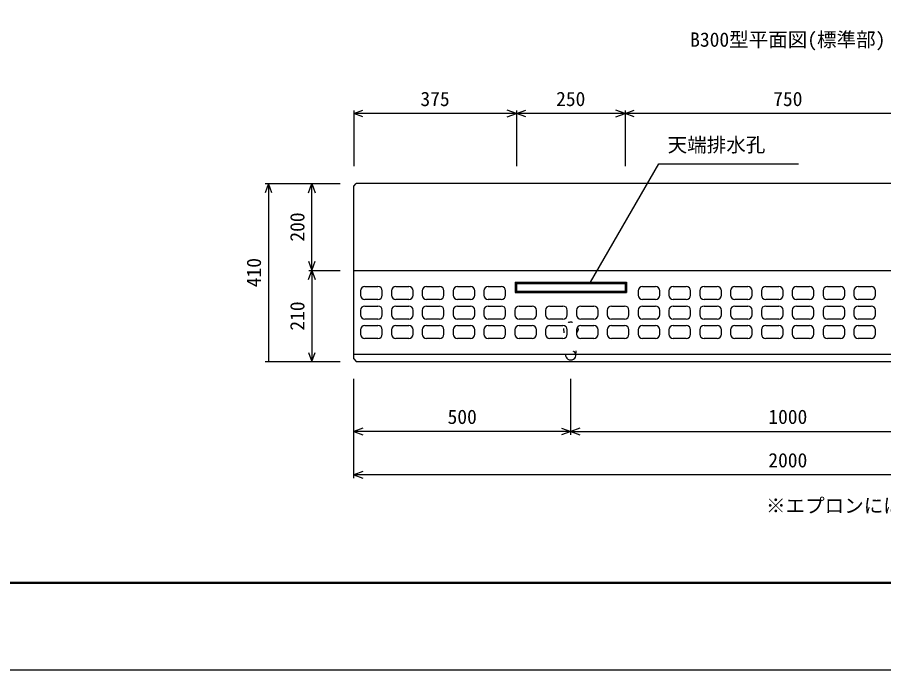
# Model space of a CAD drawing. Units: millimetres, scale not verified. Extents: x -12600 to 12600, y -5940 to 5940.
# Drawn here: x -11529 to -9534, y -5940 to -4438 of the extents above; entities that cross this region are included whole.
import ezdxf
from ezdxf.enums import TextEntityAlignment as Align

# ---------------------------------------------------------------- set-up
doc = ezdxf.new("R2010")
doc.units = ezdxf.units.MM
doc.header["$LTSCALE"] = 40
doc.linetypes.add('DOTTED', pattern=[1.75, 0.25, -1.5])
for name, color, linetype, lineweight in [('0-0_DIM', 7, 'Continuous', 25), ('0-1_Defpoints', 5, 'Continuous', 25), ('0-2_HATCH', 6, 'Continuous', 25), ('0-5_OUTLINE', 3, 'Continuous', 25), ('0-6_OUTLINE2', 4, 'DOTTED', 25), ('0-7_TXT', 7, 'Continuous', 25), ('0-8_WAKU', 3, 'Continuous', 25)]:
    doc.layers.add(name, color=color, linetype=linetype, lineweight=lineweight)
doc.styles.add('ＭＳ ゴシック', font='')
doc.styles.get('ＭＳ ゴシック').set_extended_font_data('MS Gothic')

msp = doc.modelspace()

# ---------------------------------------------------------------- linework, layer by layer
at = {"layer": '0-0_DIM'}
for p, q in [((-10754.31, -4652.02), (-10754.31, -4780.52)), ((-10379.31, -4652.02), (-10379.31, -4780.52)), ((-10129.31, -4652.02), (-10129.31, -4780.52)), ((-10209.2, -5047.52), (-10051.77, -4774.83)), ((-10051.77, -4774.83), (-9729.82, -4774.83)), ((-10957.81, -4820.52), (-10785.31, -4820.52)), ((-10950.31, -4820.52), (-10950.31, -5230.52)), ((-10850.31, -5020.52), (-10850.31, -4820.52)), ((-10857.81, -5020.52), (-10785.31, -5020.52)), ((-10850.31, -5020.52), (-10850.31, -5230.52)), ((-10957.81, -5230.52), (-10785.31, -5230.52)), ((-10754.31, -5499.02), (-10754.31, -5270.52)), ((-10254.31, -5399.02), (-10254.31, -5270.52)), ((-10254.31, -5391.52), (-10754.31, -5391.52)), ((-10254.31, -5391.52), (-9254.31, -5391.52)), ((-8754.31, -5491.52), (-10754.31, -5491.52))]:
    msp.add_line(p, q, dxfattribs=at)
for points in [[(-10733.17, -4667.21), (-10754.31, -4659.52), (-10733.17, -4651.82)], [(-8754.31, -4659.52), (-9129.31, -4659.52), (-9379.31, -4659.52), (-10129.31, -4659.52), (-10379.31, -4659.52), (-10754.31, -4659.52)], [(-10400.46, -4667.21), (-10379.31, -4659.52), (-10400.46, -4651.82)], [(-10358.17, -4667.21), (-10379.31, -4659.52), (-10358.17, -4651.82)], [(-10150.46, -4667.21), (-10129.31, -4659.52), (-10150.46, -4651.82)], [(-10108.17, -4667.21), (-10129.31, -4659.52), (-10108.17, -4651.82)], [(-10942.62, -4841.66), (-10950.31, -4820.52), (-10958.01, -4841.66)], [(-10858.01, -4841.66), (-10850.31, -4820.52), (-10842.62, -4841.66)], [(-10858.01, -4999.37), (-10850.31, -5020.52), (-10842.62, -4999.37)], [(-10858.01, -5041.66), (-10850.31, -5020.52), (-10842.62, -5041.66)], [(-10858.01, -5209.37), (-10850.31, -5230.52), (-10842.62, -5209.37)], [(-10733.17, -5383.82), (-10754.31, -5391.52), (-10733.17, -5399.21)], [(-10275.46, -5383.82), (-10254.31, -5391.52), (-10275.46, -5399.21)], [(-10233.17, -5383.82), (-10254.31, -5391.52), (-10233.17, -5399.21)], [(-10733.17, -5483.82), (-10754.31, -5491.52), (-10733.17, -5499.21)]]:
    msp.add_lwpolyline(points, dxfattribs=at)
at = {"layer": '0-1_Defpoints'}
msp.add_lwpolyline([(-12600, -5940), (-4200, -5940), (-4200, 0), (-12600, 0)], close=True, dxfattribs=at)
at = {"layer": '0-2_HATCH'}
for p, q in [((-10738.31, -5067.52), (-10738.31, -5077.52)), ((-10728.31, -5057.52), (-10698.31, -5057.52)), ((-10688.31, -5077.52), (-10688.31, -5067.52)), ((-10667.31, -5067.52), (-10667.31, -5077.52)), ((-10657.31, -5057.52), (-10627.31, -5057.52)), ((-10617.31, -5077.52), (-10617.31, -5067.52)), ((-10596.31, -5067.52), (-10596.31, -5077.52)), ((-10586.31, -5057.52), (-10556.31, -5057.52)), ((-10546.31, -5077.52), (-10546.31, -5067.52)), ((-10525.31, -5067.52), (-10525.31, -5077.52)), ((-10515.31, -5057.52), (-10485.31, -5057.52)), ((-10475.31, -5077.52), (-10475.31, -5067.52)), ((-10454.31, -5067.52), (-10454.31, -5077.52)), ((-10444.31, -5057.52), (-10414.31, -5057.52)), ((-10404.31, -5077.52), (-10404.31, -5067.52)), ((-10099.31, -5067.52), (-10099.31, -5077.52)), ((-10089.31, -5057.52), (-10059.31, -5057.52)), ((-10049.31, -5077.52), (-10049.31, -5067.52)), ((-10028.31, -5067.52), (-10028.31, -5077.52)), ((-10018.31, -5057.52), (-9988.31, -5057.52)), ((-9978.31, -5077.52), (-9978.31, -5067.52)), ((-9957.31, -5067.52), (-9957.31, -5077.52)), ((-9947.31, -5057.52), (-9917.31, -5057.52)), ((-9907.31, -5077.52), (-9907.31, -5067.52)), ((-9886.31, -5067.52), (-9886.31, -5077.52)), ((-9876.31, -5057.52), (-9846.31, -5057.52)), ((-9836.31, -5077.52), (-9836.31, -5067.52)), ((-9815.31, -5067.52), (-9815.31, -5077.52)), ((-9805.31, -5057.52), (-9775.31, -5057.52)), ((-9765.31, -5077.52), (-9765.31, -5067.52)), ((-9744.31, -5067.52), (-9744.31, -5077.52)), ((-9734.31, -5057.52), (-9704.31, -5057.52)), ((-9694.31, -5077.52), (-9694.31, -5067.52)), ((-9673.31, -5067.52), (-9673.31, -5077.52)), ((-9663.31, -5057.52), (-9633.31, -5057.52)), ((-9623.31, -5077.52), (-9623.31, -5067.52)), ((-9602.31, -5067.52), (-9602.31, -5077.52)), ((-9592.31, -5057.52), (-9562.31, -5057.52)), ((-9552.31, -5077.52), (-9552.31, -5067.52)), ((-10698.31, -5087.52), (-10728.31, -5087.52)), ((-10627.31, -5087.52), (-10657.31, -5087.52)), ((-10556.31, -5087.52), (-10586.31, -5087.52)), ((-10485.31, -5087.52), (-10515.31, -5087.52)), ((-10414.31, -5087.52), (-10444.31, -5087.52)), ((-10059.31, -5087.52), (-10089.31, -5087.52)), ((-9988.31, -5087.52), (-10018.31, -5087.52)), ((-9917.31, -5087.52), (-9947.31, -5087.52)), ((-9846.31, -5087.52), (-9876.31, -5087.52)), ((-9775.31, -5087.52), (-9805.31, -5087.52)), ((-9704.31, -5087.52), (-9734.31, -5087.52)), ((-9633.31, -5087.52), (-9663.31, -5087.52)), ((-9562.31, -5087.52), (-9592.31, -5087.52)), ((-10728.31, -5102.52), (-10698.31, -5102.52)), ((-10657.31, -5102.52), (-10627.31, -5102.52)), ((-10586.31, -5102.52), (-10556.31, -5102.52)), ((-10515.31, -5102.52), (-10485.31, -5102.52)), ((-10444.31, -5102.52), (-10414.31, -5102.52)), ((-10373.31, -5102.52), (-10343.31, -5102.52)), ((-10302.31, -5102.52), (-10272.31, -5102.52)), ((-10231.31, -5102.52), (-10201.31, -5102.52)), ((-10160.31, -5102.52), (-10130.31, -5102.52)), ((-10089.31, -5102.52), (-10059.31, -5102.52)), ((-10018.31, -5102.52), (-9988.31, -5102.52)), ((-9947.31, -5102.52), (-9917.31, -5102.52)), ((-9876.31, -5102.52), (-9846.31, -5102.52)), ((-9805.31, -5102.52), (-9775.31, -5102.52)), ((-9734.31, -5102.52), (-9704.31, -5102.52)), ((-9663.31, -5102.52), (-9633.31, -5102.52)), ((-9592.31, -5102.52), (-9562.31, -5102.52)), ((-10738.31, -5112.52), (-10738.31, -5122.52)), ((-10688.31, -5122.52), (-10688.31, -5112.52)), ((-10667.31, -5112.52), (-10667.31, -5122.52)), ((-10617.31, -5122.52), (-10617.31, -5112.52)), ((-10596.31, -5112.52), (-10596.31, -5122.52)), ((-10546.31, -5122.52), (-10546.31, -5112.52)), ((-10525.31, -5112.52), (-10525.31, -5122.52)), ((-10475.31, -5122.52), (-10475.31, -5112.52)), ((-10454.31, -5112.52), (-10454.31, -5122.52)), ((-10404.31, -5122.52), (-10404.31, -5112.52)), ((-10383.31, -5112.52), (-10383.31, -5122.52)), ((-10333.31, -5122.52), (-10333.31, -5112.52)), ((-10312.31, -5112.52), (-10312.31, -5122.52)), ((-10262.31, -5122.52), (-10262.31, -5112.52)), ((-10241.31, -5112.52), (-10241.31, -5122.52)), ((-10191.31, -5122.52), (-10191.31, -5112.52)), ((-10170.31, -5112.52), (-10170.31, -5122.52)), ((-10120.31, -5122.52), (-10120.31, -5112.52)), ((-10099.31, -5112.52), (-10099.31, -5122.52)), ((-10049.31, -5122.52), (-10049.31, -5112.52)), ((-10028.31, -5112.52), (-10028.31, -5122.52)), ((-9978.31, -5122.52), (-9978.31, -5112.52)), ((-9957.31, -5112.52), (-9957.31, -5122.52)), ((-9907.31, -5122.52), (-9907.31, -5112.52)), ((-9886.31, -5112.52), (-9886.31, -5122.52)), ((-9836.31, -5122.52), (-9836.31, -5112.52)), ((-9815.31, -5112.52), (-9815.31, -5122.52)), ((-9765.31, -5122.52), (-9765.31, -5112.52)), ((-9744.31, -5112.52), (-9744.31, -5122.52)), ((-9694.31, -5122.52), (-9694.31, -5112.52)), ((-9673.31, -5112.52), (-9673.31, -5122.52)), ((-9623.31, -5122.52), (-9623.31, -5112.52)), ((-9602.31, -5112.52), (-9602.31, -5122.52)), ((-9552.31, -5122.52), (-9552.31, -5112.52)), ((-10698.31, -5132.52), (-10728.31, -5132.52)), ((-10728.31, -5147.52), (-10698.31, -5147.52)), ((-10627.31, -5132.52), (-10657.31, -5132.52)), ((-10657.31, -5147.52), (-10627.31, -5147.52)), ((-10556.31, -5132.52), (-10586.31, -5132.52)), ((-10586.31, -5147.52), (-10556.31, -5147.52)), ((-10485.31, -5132.52), (-10515.31, -5132.52)), ((-10515.31, -5147.52), (-10485.31, -5147.52)), ((-10414.31, -5132.52), (-10444.31, -5132.52)), ((-10444.31, -5147.52), (-10414.31, -5147.52)), ((-10343.31, -5132.52), (-10373.31, -5132.52)), ((-10373.31, -5147.52), (-10343.31, -5147.52)), ((-10272.31, -5132.52), (-10302.31, -5132.52)), ((-10302.31, -5147.52), (-10272.31, -5147.52)), ((-10201.31, -5132.52), (-10231.31, -5132.52)), ((-10231.31, -5147.52), (-10201.31, -5147.52)), ((-10130.31, -5132.52), (-10160.31, -5132.52)), ((-10160.31, -5147.52), (-10130.31, -5147.52)), ((-10059.31, -5132.52), (-10089.31, -5132.52)), ((-10089.31, -5147.52), (-10059.31, -5147.52)), ((-9988.31, -5132.52), (-10018.31, -5132.52)), ((-10018.31, -5147.52), (-9988.31, -5147.52)), ((-9917.31, -5132.52), (-9947.31, -5132.52)), ((-9947.31, -5147.52), (-9917.31, -5147.52)), ((-9846.31, -5132.52), (-9876.31, -5132.52)), ((-9876.31, -5147.52), (-9846.31, -5147.52)), ((-9775.31, -5132.52), (-9805.31, -5132.52)), ((-9805.31, -5147.52), (-9775.31, -5147.52)), ((-9704.31, -5132.52), (-9734.31, -5132.52)), ((-9734.31, -5147.52), (-9704.31, -5147.52)), ((-9633.31, -5132.52), (-9663.31, -5132.52)), ((-9663.31, -5147.52), (-9633.31, -5147.52)), ((-9562.31, -5132.52), (-9592.31, -5132.52)), ((-9592.31, -5147.52), (-9562.31, -5147.52)), ((-10738.31, -5157.52), (-10738.31, -5167.52)), ((-10688.31, -5167.52), (-10688.31, -5157.52)), ((-10667.31, -5157.52), (-10667.31, -5167.52)), ((-10617.31, -5167.52), (-10617.31, -5157.52)), ((-10596.31, -5157.52), (-10596.31, -5167.52)), ((-10546.31, -5167.52), (-10546.31, -5157.52)), ((-10525.31, -5157.52), (-10525.31, -5167.52)), ((-10475.31, -5167.52), (-10475.31, -5157.52)), ((-10454.31, -5157.52), (-10454.31, -5167.52)), ((-10404.31, -5167.52), (-10404.31, -5157.52)), ((-10383.31, -5157.52), (-10383.31, -5167.52)), ((-10333.31, -5167.52), (-10333.31, -5157.52)), ((-10312.31, -5157.52), (-10312.31, -5167.52)), ((-10262.31, -5167.52), (-10262.31, -5157.52)), ((-10241.31, -5157.52), (-10241.31, -5167.52)), ((-10191.31, -5167.52), (-10191.31, -5157.52)), ((-10170.31, -5157.52), (-10170.31, -5167.52)), ((-10120.31, -5167.52), (-10120.31, -5157.52)), ((-10099.31, -5157.52), (-10099.31, -5167.52)), ((-10049.31, -5167.52), (-10049.31, -5157.52)), ((-10028.31, -5157.52), (-10028.31, -5167.52)), ((-9978.31, -5167.52), (-9978.31, -5157.52)), ((-9957.31, -5157.52), (-9957.31, -5167.52)), ((-9907.31, -5167.52), (-9907.31, -5157.52)), ((-9886.31, -5157.52), (-9886.31, -5167.52)), ((-9836.31, -5167.52), (-9836.31, -5157.52)), ((-9815.31, -5157.52), (-9815.31, -5167.52)), ((-9765.31, -5167.52), (-9765.31, -5157.52)), ((-9744.31, -5157.52), (-9744.31, -5167.52)), ((-9694.31, -5167.52), (-9694.31, -5157.52)), ((-9673.31, -5157.52), (-9673.31, -5167.52)), ((-9623.31, -5167.52), (-9623.31, -5157.52)), ((-9602.31, -5157.52), (-9602.31, -5167.52)), ((-9552.31, -5167.52), (-9552.31, -5157.52)), ((-10698.31, -5177.52), (-10728.31, -5177.52)), ((-10627.31, -5177.52), (-10657.31, -5177.52)), ((-10556.31, -5177.52), (-10586.31, -5177.52)), ((-10485.31, -5177.52), (-10515.31, -5177.52)), ((-10414.31, -5177.52), (-10444.31, -5177.52)), ((-10343.31, -5177.52), (-10373.31, -5177.52)), ((-10272.31, -5177.52), (-10302.31, -5177.52)), ((-10201.31, -5177.52), (-10231.31, -5177.52)), ((-10130.31, -5177.52), (-10160.31, -5177.52)), ((-10059.31, -5177.52), (-10089.31, -5177.52)), ((-9988.31, -5177.52), (-10018.31, -5177.52)), ((-9917.31, -5177.52), (-9947.31, -5177.52)), ((-9846.31, -5177.52), (-9876.31, -5177.52)), ((-9775.31, -5177.52), (-9805.31, -5177.52)), ((-9704.31, -5177.52), (-9734.31, -5177.52)), ((-9633.31, -5177.52), (-9663.31, -5177.52)), ((-9562.31, -5177.52), (-9592.31, -5177.52))]:
    msp.add_line(p, q, dxfattribs=at)
for centre, start, end in [((-10728.31, -5067.52), 90, 180), ((-10698.31, -5067.52), 0, 90), ((-10657.31, -5067.52), 90, 180), ((-10627.31, -5067.52), 0, 90), ((-10586.31, -5067.52), 90, 180), ((-10556.31, -5067.52), 0, 90), ((-10515.31, -5067.52), 90, 180), ((-10485.31, -5067.52), 0, 90), ((-10444.31, -5067.52), 90, 180), ((-10414.31, -5067.52), 0, 90), ((-10089.31, -5067.52), 90, 180), ((-10059.31, -5067.52), 0, 90), ((-10018.31, -5067.52), 90, 180), ((-9988.31, -5067.52), 0, 90), ((-9947.31, -5067.52), 90, 180), ((-9917.31, -5067.52), 0, 90), ((-9876.31, -5067.52), 90, 180), ((-9846.31, -5067.52), 0, 90), ((-9805.31, -5067.52), 90, 180), ((-9775.31, -5067.52), 0, 90), ((-9734.31, -5067.52), 90, 180), ((-9704.31, -5067.52), 0, 90), ((-9663.31, -5067.52), 90, 180), ((-9633.31, -5067.52), 0, 90), ((-9592.31, -5067.52), 90, 180), ((-9562.31, -5067.52), 0, 90), ((-10728.31, -5077.52), 180, 270), ((-10698.31, -5077.52), 270, 0), ((-10657.31, -5077.52), 180, 270), ((-10627.31, -5077.52), 270, 0), ((-10586.31, -5077.52), 180, 270), ((-10556.31, -5077.52), 270, 0), ((-10515.31, -5077.52), 180, 270), ((-10485.31, -5077.52), 270, 0), ((-10444.31, -5077.52), 180, 270), ((-10414.31, -5077.52), 270, 0), ((-10089.31, -5077.52), 180, 270), ((-10059.31, -5077.52), 270, 0), ((-10018.31, -5077.52), 180, 270), ((-9988.31, -5077.52), 270, 0), ((-9947.31, -5077.52), 180, 270), ((-9917.31, -5077.52), 270, 0), ((-9876.31, -5077.52), 180, 270), ((-9846.31, -5077.52), 270, 0), ((-9805.31, -5077.52), 180, 270), ((-9775.31, -5077.52), 270, 0), ((-9734.31, -5077.52), 180, 270), ((-9704.31, -5077.52), 270, 0), ((-9663.31, -5077.52), 180, 270), ((-9633.31, -5077.52), 270, 0), ((-9592.31, -5077.52), 180, 270), ((-9562.31, -5077.52), 270, 0), ((-10728.31, -5112.52), 90, 180), ((-10698.31, -5112.52), 0, 90), ((-10657.31, -5112.52), 90, 180), ((-10627.31, -5112.52), 0, 90), ((-10586.31, -5112.52), 90, 180), ((-10556.31, -5112.52), 0, 90), ((-10515.31, -5112.52), 90, 180), ((-10485.31, -5112.52), 0, 90), ((-10444.31, -5112.52), 90, 180), ((-10414.31, -5112.52), 0, 90), ((-10373.31, -5112.52), 90, 180), ((-10343.31, -5112.52), 0, 90), ((-10302.31, -5112.52), 90, 180), ((-10272.31, -5112.52), 0, 90), ((-10231.31, -5112.52), 90, 180), ((-10201.31, -5112.52), 0, 90), ((-10160.31, -5112.52), 90, 180), ((-10130.31, -5112.52), 0, 90), ((-10089.31, -5112.52), 90, 180), ((-10059.31, -5112.52), 0, 90), ((-10018.31, -5112.52), 90, 180), ((-9988.31, -5112.52), 0, 90), ((-9947.31, -5112.52), 90, 180), ((-9917.31, -5112.52), 0, 90), ((-9876.31, -5112.52), 90, 180), ((-9846.31, -5112.52), 0, 90), ((-9805.31, -5112.52), 90, 180), ((-9775.31, -5112.52), 0, 90), ((-9734.31, -5112.52), 90, 180), ((-9704.31, -5112.52), 0, 90), ((-9663.31, -5112.52), 90, 180), ((-9633.31, -5112.52), 0, 90), ((-9592.31, -5112.52), 90, 180), ((-9562.31, -5112.52), 0, 90), ((-10728.31, -5122.52), 180, 270), ((-10698.31, -5122.52), 270, 0), ((-10657.31, -5122.52), 180, 270), ((-10627.31, -5122.52), 270, 0), ((-10586.31, -5122.52), 180, 270), ((-10556.31, -5122.52), 270, 0), ((-10515.31, -5122.52), 180, 270), ((-10485.31, -5122.52), 270, 0), ((-10444.31, -5122.52), 180, 270), ((-10414.31, -5122.52), 270, 0), ((-10373.31, -5122.52), 180, 270), ((-10343.31, -5122.52), 270, 0), ((-10302.31, -5122.52), 180, 270), ((-10272.31, -5122.52), 270, 0), ((-10231.31, -5122.52), 180, 270), ((-10201.31, -5122.52), 270, 0), ((-10160.31, -5122.52), 180, 270), ((-10130.31, -5122.52), 270, 0), ((-10089.31, -5122.52), 180, 270), ((-10059.31, -5122.52), 270, 0), ((-10018.31, -5122.52), 180, 270), ((-9988.31, -5122.52), 270, 0), ((-9947.31, -5122.52), 180, 270), ((-9917.31, -5122.52), 270, 0), ((-9876.31, -5122.52), 180, 270), ((-9846.31, -5122.52), 270, 0), ((-9805.31, -5122.52), 180, 270), ((-9775.31, -5122.52), 270, 0), ((-9734.31, -5122.52), 180, 270), ((-9704.31, -5122.52), 270, 0), ((-9663.31, -5122.52), 180, 270), ((-9633.31, -5122.52), 270, 0), ((-9592.31, -5122.52), 180, 270), ((-9562.31, -5122.52), 270, 0), ((-10728.31, -5157.52), 90, 180), ((-10698.31, -5157.52), 0, 90), ((-10657.31, -5157.52), 90, 180), ((-10627.31, -5157.52), 0, 90), ((-10586.31, -5157.52), 90, 180), ((-10556.31, -5157.52), 0, 90), ((-10515.31, -5157.52), 90, 180), ((-10485.31, -5157.52), 0, 90), ((-10444.31, -5157.52), 90, 180), ((-10414.31, -5157.52), 0, 90), ((-10373.31, -5157.52), 90, 180), ((-10343.31, -5157.52), 0, 90), ((-10302.31, -5157.52), 90, 180), ((-10272.31, -5157.52), 0, 90), ((-10231.31, -5157.52), 90, 180), ((-10201.31, -5157.52), 0, 90), ((-10160.31, -5157.52), 90, 180), ((-10130.31, -5157.52), 0, 90), ((-10089.31, -5157.52), 90, 180), ((-10059.31, -5157.52), 0, 90), ((-10018.31, -5157.52), 90, 180), ((-9988.31, -5157.52), 0, 90), ((-9947.31, -5157.52), 90, 180), ((-9917.31, -5157.52), 0, 90), ((-9876.31, -5157.52), 90, 180), ((-9846.31, -5157.52), 0, 90), ((-9805.31, -5157.52), 90, 180), ((-9775.31, -5157.52), 0, 90), ((-9734.31, -5157.52), 90, 180), ((-9704.31, -5157.52), 0, 90), ((-9663.31, -5157.52), 90, 180), ((-9633.31, -5157.52), 0, 90), ((-9592.31, -5157.52), 90, 180), ((-9562.31, -5157.52), 0, 90), ((-10728.31, -5167.52), 180, 270), ((-10698.31, -5167.52), 270, 0), ((-10657.31, -5167.52), 180, 270), ((-10627.31, -5167.52), 270, 0), ((-10586.31, -5167.52), 180, 270), ((-10556.31, -5167.52), 270, 0), ((-10515.31, -5167.52), 180, 270), ((-10485.31, -5167.52), 270, 0), ((-10444.31, -5167.52), 180, 270), ((-10414.31, -5167.52), 270, 0), ((-10373.31, -5167.52), 180, 270), ((-10343.31, -5167.52), 270, 0), ((-10302.31, -5167.52), 180, 270), ((-10272.31, -5167.52), 270, 0), ((-10231.31, -5167.52), 180, 270), ((-10201.31, -5167.52), 270, 0), ((-10160.31, -5167.52), 180, 270), ((-10130.31, -5167.52), 270, 0), ((-10089.31, -5167.52), 180, 270), ((-10059.31, -5167.52), 270, 0), ((-10018.31, -5167.52), 180, 270), ((-9988.31, -5167.52), 270, 0), ((-9947.31, -5167.52), 180, 270), ((-9917.31, -5167.52), 270, 0), ((-9876.31, -5167.52), 180, 270), ((-9846.31, -5167.52), 270, 0), ((-9805.31, -5167.52), 180, 270), ((-9775.31, -5167.52), 270, 0), ((-9734.31, -5167.52), 180, 270), ((-9704.31, -5167.52), 270, 0), ((-9663.31, -5167.52), 180, 270), ((-9633.31, -5167.52), 270, 0), ((-9592.31, -5167.52), 180, 270), ((-9562.31, -5167.52), 270, 0)]:
    msp.add_arc(centre, 10, start, end, dxfattribs=at)
at = {"layer": '0-5_OUTLINE'}
for p, q in [((-10754.31, -4826.52), (-10748.31, -4820.52)), ((-10754.31, -5224.52), (-10754.31, -4826.52)), ((-8760.31, -4820.52), (-10748.31, -4820.52)), ((-10754.31, -5020.52), (-8754.31, -5020.52)), ((-10129.31, -5050.52), (-10126.31, -5047.52)), ((-10379.31, -5050.52), (-10129.31, -5050.52)), ((-10379.31, -5050.52), (-10379.31, -5068.52)), ((-10129.31, -5050.52), (-10129.31, -5068.52)), ((-10382.31, -5071.52), (-10126.31, -5071.52)), ((-10379.31, -5068.52), (-10129.31, -5068.52)), ((-10129.31, -5068.52), (-10126.31, -5071.52)), ((-8754.31, -5214.52), (-10754.31, -5214.52)), ((-10754.31, -5224.52), (-10748.31, -5230.52)), ((-10748.31, -5230.52), (-8760.31, -5230.52))]:
    msp.add_line(p, q, dxfattribs=at)
for points in [[(-10382.31, -5047.52), (-10382.31, -5071.52), (-10379.31, -5068.52)], [(-10379.31, -5050.52), (-10382.31, -5047.52), (-10126.31, -5047.52), (-10126.31, -5071.52)]]:
    msp.add_lwpolyline(points, dxfattribs=at)
at = {"layer": '0-6_OUTLINE2'}
for p, q in [((-10271.31, -5154.52), (-10266.31, -5216.02)), ((-10242.31, -5216.02), (-10237.31, -5154.52))]:
    msp.add_line(p, q, dxfattribs=at)
msp.add_ellipse((-10254.31, -5154.52), major_axis=(17, 0), ratio=0.9, dxfattribs=at)
msp.add_ellipse((-10254.31, -5216.02), major_axis=(12, 0), ratio=0.88, start_param=0.1425275, end_param=2.9990651, dxfattribs=at)
at = {"layer": '0-6_OUTLINE2', "linetype": 'Continuous'}
msp.add_ellipse((-10254.31, -5216.02), major_axis=(12, 0), ratio=0.88, start_param=2.9990651, end_param=6.4257128, dxfattribs=at)
at = {"layer": '0-8_WAKU', "lineweight": 50}
msp.add_lwpolyline([(-12400, -5740), (-4400, -5740), (-4400, -200), (-12400, -200)], close=True, dxfattribs=at)

# ---------------------------------------------------------------- texts
at = {"layer": '0-0_DIM', "style": 'ＭＳ ゴシック'}
for s, p in [('375', (-10600.56, -4652.02)), ('250', (-10288.06, -4652.02)), ('750', (-9788.06, -4652.02)), ('天端排水孔', (-10031.2, -4757.66)), ('500', (-10538.06, -5384.02)), ('1000', (-9799.31, -5384.02)), ('2000', (-9799.31, -5484.02))]:
    msp.add_text(s, height=32.99, dxfattribs=at).set_placement(p, align=Align.BOTTOM_LEFT)
for s, p in [('200', (-10857.81, -4954.27)), ('410', (-10957.81, -5059.27)), ('210', (-10857.81, -5159.27))]:
    msp.add_text(s, height=32.99, rotation=90, dxfattribs=at).set_placement(p, align=Align.BOTTOM_LEFT)
at = {"layer": '0-7_TXT', "style": 'ＭＳ ゴシック'}
for s, p in [('B300型平面図(標準部)', (-9979.31, -4515.34)), ('※エプロンには、すべり抵抗値をあげるため模様を付す。', (-9804.62, -5588.65))]:
    msp.add_text(s, height=32.99, dxfattribs=at).set_placement(p, align=Align.BOTTOM_LEFT)

doc.saveas('drawing.dxf')
